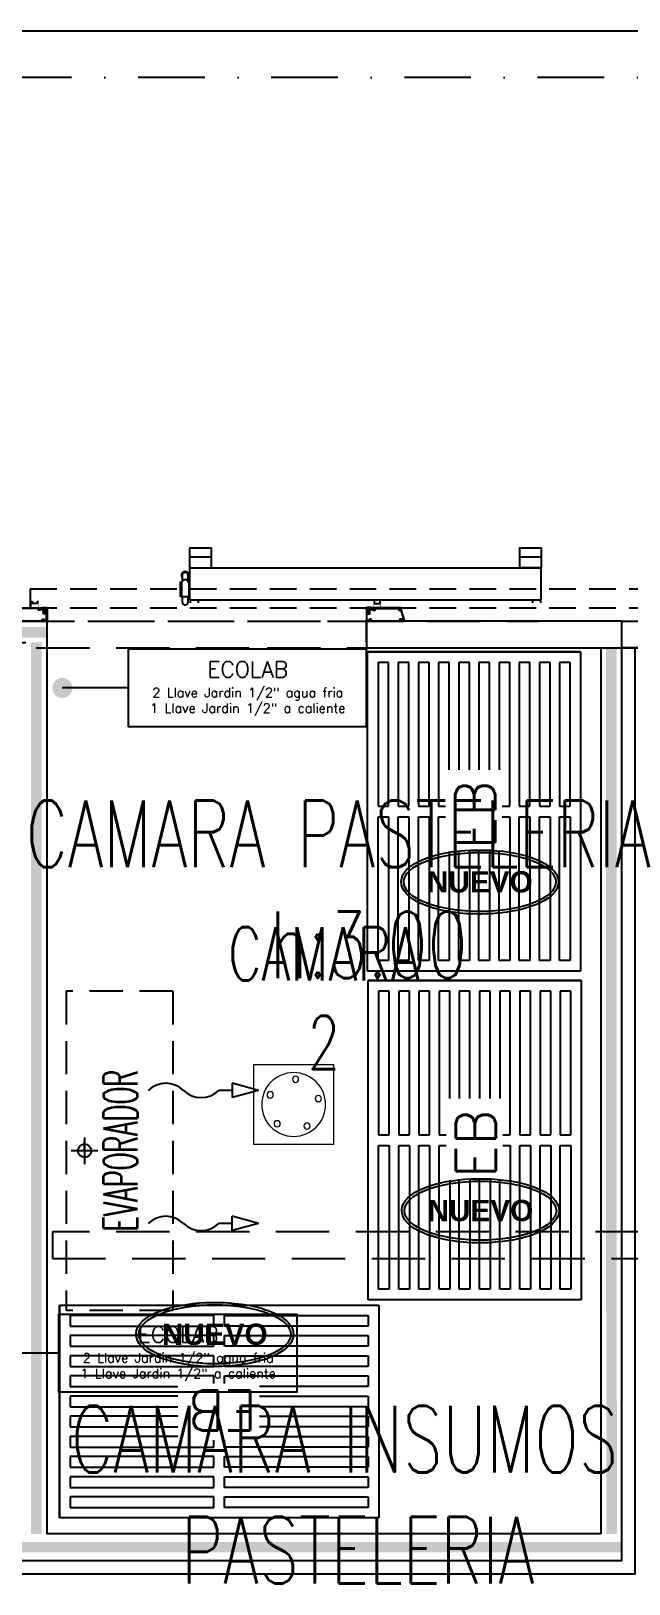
# Model space of a CAD drawing. Header units: millimetres. Extents: x 340 to 1003762, y 22 to 362022.
# Drawn here: x 577351 to 579597, y 285396 to 291232 of the extents above; entities that cross this region are included whole.
import ezdxf
from ezdxf.enums import TextEntityAlignment as Align

# ---------------------------------------------------------------- set-up
doc = ezdxf.new("R2010")
doc.units = ezdxf.units.MM
for name, pattern in [('LSBB_P_002 - PLANTA 1° NIVEL SALA DE VENTAS$0$000_ALTILLO PROPUESTA$0$HIDDEN', [0.375, 0.25, -0.125]), ('LSBB_P_002 - PLANTA 1° NIVEL SALA DE VENTAS$0$CONTINUOS', [0]), ('LSBB_P_002 - PLANTA 1° NIVEL SALA DE VENTAS$0$DASHDOT2', [0.5, 0.25, -0.125, 0, -0.125]), ('LSBB_P_002 - PLANTA 1° NIVEL SALA DE VENTAS$0$DASHED', [0.75, 0.5, -0.25]), ('LSBB_P_002 - PLANTA 1° NIVEL SALA DE VENTAS$0$HIDDEN', [0.375, 0.25, -0.125]), ('LSBB_P_002 - PLANTA 1° NIVEL SALA DE VENTAS$0$HIDDEN2', [0.1875, 0.125, -0.0625])]:
    doc.linetypes.add(name, pattern=pattern)
for name, color, linetype in [('A-DEMOLICION SV', 40, 'Continuous'), ('LSBB_P_002 - PLANTA 1° NIVEL SALA DE VENTAS$0$A- TABIQUE TIPO SHAFT', 3, 'Continuous'), ('LSBB_P_002 - PLANTA 1° NIVEL SALA DE VENTAS$0$A-ACTIVOS NUEVOS', 20, 'Continuous'), ('LSBB_P_002 - PLANTA 1° NIVEL SALA DE VENTAS$0$A-DEMOLICIONES', 30, 'LSBB_P_002 - PLANTA 1° NIVEL SALA DE VENTAS$0$DASHED'), ('LSBB_P_002 - PLANTA 1° NIVEL SALA DE VENTAS$0$A-Equipamiento acero inox', 8, 'Continuous'), ('LSBB_P_002 - PLANTA 1° NIVEL SALA DE VENTAS$0$A-EVAPORADOR', 8, 'Continuous'), ('LSBB_P_002 - PLANTA 1° NIVEL SALA DE VENTAS$0$A-MOBILIARIO', 8, 'Continuous'), ('LSBB_P_002 - PLANTA 1° NIVEL SALA DE VENTAS$0$A-PANEL CAMARA NUEVO', 10, 'LSBB_P_002 - PLANTA 1° NIVEL SALA DE VENTAS$0$CONTINUOS'), ('LSBB_P_002 - PLANTA 1° NIVEL SALA DE VENTAS$0$A-PILETAS NUEVAS', 8, 'Continuous'), ('LSBB_P_002 - PLANTA 1° NIVEL SALA DE VENTAS$0$A-PUERTAS NUEVAS', 10, 'Continuous'), ('LSBB_P_002 - PLANTA 1° NIVEL SALA DE VENTAS$0$A-SE CONSTRUYE RELLENO', 10, 'LSBB_P_002 - PLANTA 1° NIVEL SALA DE VENTAS$0$CONTINUOS'), ('LSBB_P_002 - PLANTA 1° NIVEL SALA DE VENTAS$0$A-Textos', 2, 'Continuous'), ('LSBB_P_002 - PLANTA 1° NIVEL SALA DE VENTAS$0$EJES', 8, 'LSBB_P_002 - PLANTA 1° NIVEL SALA DE VENTAS$0$DASHDOT2'), ('LSBB_P_002 - PLANTA 1° NIVEL SALA DE VENTAS$0$LLAVES ECOLAB', 90, 'Continuous'), ('LSBB_P_002 - PLANTA 1° NIVEL SALA DE VENTAS$0$MUROS', 5, 'Continuous'), ('LSBB_P_002 - PLANTA 1° NIVEL SALA DE VENTAS$0$TABIQUE', 3, 'Continuous')]:
    doc.layers.add(name, color=color, linetype=linetype)
doc.styles.add('LSBB_P_002 - PLANTA 1° NIVEL SALA DE VENTAS$0$ARIAL', font='')
doc.styles.add('LSBB_P_002 - PLANTA 1° NIVEL SALA DE VENTAS$0$ROMANS', font='romans')
doc.styles.add('LSBB_P_002 - PLANTA 1° NIVEL SALA DE VENTAS$0$ROMANS20', font='ROMANS8.SHX', dxfattribs={"width": 0.9, "height": 2})
doc.styles.get('LSBB_P_002 - PLANTA 1° NIVEL SALA DE VENTAS$0$ARIAL').set_extended_font_data('Arial', bold=True)

# ---------------------------------------------------------------- blocks, each defined once
blk = doc.blocks.new('LSBB_P_002 - PLANTA 1° NIVEL SALA DE VENTAS$0$LLAVE ECOLAB')
at = {"layer": 'LSBB_P_002 - PLANTA 1° NIVEL SALA DE VENTAS$0$LLAVES ECOLAB', "color": 8}
blk.add_lwpolyline([(-1.5014, 0.5435), (-1.5014, 1.4369), (-1.2086, 1.4369), (-1.2086, 0.5435)], close=True, dxfattribs=at)
for points in [[(-1.355, 0.5435), (-1.355, 0.2948)], [(-1.355, 0.5107), (-1.355, 0.2948)]]:
    blk.add_lwpolyline(points, dxfattribs=at)
at = {"layer": 'LSBB_P_002 - PLANTA 1° NIVEL SALA DE VENTAS$0$LLAVES ECOLAB', "color": 8, "const_width": 0.035}
blk.add_lwpolyline([(-1.375, 0.2948, 1), (-1.335, 0.2948, 1)], format="xyb", close=True, dxfattribs=at)
blk.add_lwpolyline([(-1.375, 0.2948, 1), (-1.335, 0.2948, 1)], format="xyb", close=True, dxfattribs=at)
at = {"layer": 'LSBB_P_002 - PLANTA 1° NIVEL SALA DE VENTAS$0$A-MOBILIARIO', "ltscale": 0.25, "insert": (-1.3522, 0.9916), "char_height": 0.06, "width": 1.146377, "attachment_point": 5, "rotation": 90, "style": 'LSBB_P_002 - PLANTA 1° NIVEL SALA DE VENTAS$0$ROMANS'}
blk.add_mtext('\\A1;ECOLAB\\P{\\H0.58333x;2 Llave Jardin 1/2" agua fria\\P1 Llave Jardin 1/2" a caliente}', dxfattribs=at)
blk = doc.blocks.new('LSBB_P_002 - PLANTA 1° NIVEL SALA DE VENTAS$0$EB')
for p, q in [((120, 80), (0, 80)), ((0, 80), (0, 0)), ((58, 76.11), (4, 76.11)), ((4, 76.11), (4, 72.11)), ((58, 72.11), (58, 76.11)), ((62, 72.11), (62, 76.11)), ((62, 76.11), (116, 76.11)), ((116, 76.11), (116, 72.11)), ((120, 80), (120, 0)), ((120, 0), (120, 80)), ((4, 72.11), (58, 72.11)), ((116, 72.11), (62, 72.11)), ((58, 68.53), (4, 68.53)), ((4, 68.53), (4, 64.53)), ((4, 64.53), (58, 64.53)), ((58, 64.53), (58, 68.53)), ((62, 64.53), (62, 68.53)), ((62, 68.53), (116, 68.53)), ((116, 64.53), (62, 64.53)), ((116, 68.53), (116, 64.53)), ((58, 60.95), (4, 60.95)), ((4, 60.95), (4, 56.95)), ((58, 56.95), (58, 60.95)), ((62, 56.95), (62, 60.95)), ((62, 60.95), (116, 60.95)), ((116, 60.95), (116, 56.95)), ((4, 56.95), (58, 56.95)), ((58, 53.37), (4, 53.37)), ((4, 53.37), (4, 49.37)), ((58, 50.49), (58, 53.37)), ((116, 56.95), (62, 56.95)), ((62, 50.49), (62, 53.37)), ((62, 53.37), (116, 53.37)), ((116, 53.37), (116, 49.37)), ((4, 49.37), (44.92, 49.37)), ((116, 49.37), (75.57, 49.37)), ((44.92, 45.79), (4, 45.79)), ((4, 45.79), (4, 41.79)), ((4, 41.79), (44.92, 41.79)), ((75.57, 45.79), (116, 45.79)), ((116, 41.79), (75.57, 41.79)), ((116, 45.79), (116, 41.79)), ((44.92, 38.21), (4, 38.21)), ((4, 38.21), (4, 34.21)), ((75.57, 38.21), (116, 38.21)), ((116, 38.21), (116, 34.21)), ((4, 34.21), (44.92, 34.21)), ((44.92, 30.63), (4, 30.63)), ((4, 30.63), (4, 26.63)), ((58, 26.63), (58, 29.29)), ((62, 26.63), (62, 29.29)), ((116, 34.21), (75.57, 34.21)), ((75.57, 30.63), (116, 30.63)), ((116, 30.63), (116, 26.63)), ((4, 26.63), (58, 26.63)), ((116, 26.63), (62, 26.63)), ((58, 23.05), (4, 23.05)), ((4, 23.05), (4, 19.05)), ((4, 19.05), (58, 19.05)), ((58, 19.05), (58, 23.05)), ((62, 19.05), (62, 23.05)), ((62, 23.05), (116, 23.05)), ((116, 19.05), (62, 19.05)), ((116, 23.05), (116, 19.05)), ((58, 15.47), (4, 15.47)), ((4, 15.47), (4, 11.47)), ((58, 11.47), (58, 15.47)), ((62, 11.47), (62, 15.47)), ((62, 15.47), (116, 15.47)), ((116, 15.47), (116, 11.47)), ((4, 11.47), (58, 11.47)), ((58, 7.89), (4, 7.89)), ((4, 7.89), (4, 3.89)), ((58, 3.89), (58, 7.89)), ((116, 11.47), (62, 11.47)), ((62, 3.89), (62, 7.89)), ((62, 7.89), (116, 7.89)), ((116, 7.89), (116, 3.89)), ((0, 0), (120, 0)), ((4, 3.89), (58, 3.89)), ((116, 3.89), (62, 3.89))]:
    blk.add_line(p, q)
at = {"style": 'LSBB_P_002 - PLANTA 1° NIVEL SALA DE VENTAS$0$ROMANS', "text_generation_flag": 4}
blk.add_text('EB ', height=15, dxfattribs=at).set_placement((45.76, 47.87))
blk = doc.blocks.new('LSBB_P_002 - PLANTA 1° NIVEL SALA DE VENTAS$0$EVC5-302-22')
at = {"linetype": 'LSBB_P_002 - PLANTA 1° NIVEL SALA DE VENTAS$0$HIDDEN', "ltscale": 0.5}
for p, q in [((2.3, -0.1), (1.1, -0.1)), ((1.1, -0.5), (1.1, -0.1)), ((2.3, -0.5), (2.3, -0.1)), ((2.3, -0.5), (1.1, -0.5))]:
    blk.add_line(p, q, dxfattribs=at)
for p, q in [((1.75, -0.1688), (1.65, -0.1688)), ((1.7, -0.2188), (1.7, -0.1188)), ((1.7, -0.1688), (1.74, -0.1688)), ((1.4269, -0.7226), (1.4269, -0.6726)), ((1.9269, -0.7226), (1.9269, -0.6726)), ((1.4001, -0.7226), (1.4537, -0.7226)), ((1.4269, -0.8226), (1.4001, -0.7226)), ((1.4269, -0.8226), (1.4537, -0.7226)), ((1.9537, -0.7226), (1.9001, -0.7226)), ((1.9269, -0.8226), (1.9001, -0.7226)), ((1.9269, -0.8226), (1.9537, -0.7226))]:
    blk.add_line(p, q)
blk.add_circle((1.7, -0.1688), 0.025)
for centre, start, end in [((1.3584, -0.4738), 315.9581, 44.0419), ((1.8584, -0.4738), 315.9581, 44.0419), ((1.4954, -0.6063), 135.9581, 224.0419), ((1.9954, -0.6063), 135.9581, 224.0419)]:
    blk.add_arc(centre, 0.0953, start, end)
at = {"style": 'LSBB_P_002 - PLANTA 1° NIVEL SALA DE VENTAS$0$ROMANS20', "width": 0.55}
blk.add_text('EVAPORADOR', height=0.128, dxfattribs=at).set_placement((1.7009, -0.3034), align=Align.MIDDLE)
blk = doc.blocks.new('LSBB_P_002 - PLANTA 1° NIVEL SALA DE VENTAS$0$A$C69995B83')
at = {"linetype": 'Continuous', "lineweight": 20}
for p, q in [((0, 0), (-0.3, 0)), ((-0.3, 0), (-0.3, -0.3)), ((0, -0.3), (0, 0)), ((-0.3, -0.3), (0, -0.3))]:
    blk.add_line(p, q, dxfattribs=at)
at = {"linetype": 'Continuous', "lineweight": 20, "const_width": 0.00333}
blk.add_lwpolyline([(-0.3, -0.3), (-0.3, 0), (0, 0), (0, -0.3)], close=True, dxfattribs=at)
at = {"linetype": 'Continuous', "lineweight": 20}
for centre, radius in [((-0.15, -0.15), 0.1199), ((-0.1863, -0.062), 0.0117), ((-0.0775, -0.0883), 0.0117), ((-0.2449, -0.1573), 0.0117), ((-0.2449, -0.1573), 0.0117), ((-0.1724, -0.2425), 0.0117), ((-0.0689, -0.1999), 0.0117)]:
    blk.add_circle(centre, radius, dxfattribs=at)
blk = doc.blocks.new('LSBB_P_002 - PLANTA 1° NIVEL SALA DE VENTAS$0$PN120')
at = {"color": 0, "linetype": 'ByBlock'}
for p, q in [((801.5368, 304.3847), (801.4568, 304.3847)), ((802.7765, 304.3847), (802.6965, 304.3847)), ((801.4568, 304.2247), (801.4568, 304.3047)), ((802.7765, 304.3447), (802.6965, 304.3447)), ((802.7765, 304.2247), (802.7765, 304.3447)), ((800.8637, 304.2202), (800.8637, 304.2108)), ((800.8841, 304.2108), (800.8637, 304.2108)), ((800.8841, 304.2202), (800.8841, 304.2108)), ((801.4591, 304.2132), (801.4591, 304.2247)), ((801.4591, 304.2247), (801.4891, 304.2247)), ((801.4891, 304.2132), (801.4891, 304.2247)), ((802.1492, 304.2202), (802.1492, 304.2108)), ((802.1492, 304.2108), (802.1696, 304.2108)), ((802.1696, 304.2202), (802.1696, 304.2108)), ((802.7443, 304.2132), (802.7443, 304.2247)), ((802.7743, 304.2132), (802.7743, 304.2247))]:
    blk.add_line(p, q, dxfattribs=at)
at = {"color": 0, "linetype": 'ByBlock', "extrusion": (-1, -4e-16, 0)}
for p, q in [((801.4278, 304.3167), (801.4278, 304.2967)), ((801.4278, 304.2954), (801.4278, 304.2967)), ((801.4498, 304.2967), (801.4498, 304.3167)), ((801.4498, 304.2954), (801.4498, 304.2967)), ((801.4218, 304.2927), (801.4262, 304.2927)), ((801.4218, 304.2367), (801.4218, 304.2927)), ((801.4268, 304.2367), (801.4218, 304.2367)), ((801.4248, 304.2867), (801.4248, 304.2387)), ((801.4508, 304.2367), (801.4268, 304.2367)), ((801.4278, 304.2367), (801.4278, 304.2167)), ((801.4498, 304.2167), (801.4498, 304.2367)), ((801.4568, 304.2367), (801.4508, 304.2367)), ((801.4515, 304.2927), (801.4568, 304.2927)), ((801.4528, 304.2867), (801.4528, 304.2387))]:
    blk.add_line(p, q, dxfattribs=at)
for p, q in [((801.4568, 304.3447), (802.7765, 304.3447)), ((801.4568, 304.2247), (802.7765, 304.2247))]:
    blk.add_line(p, q)
at = {"color": 8, "linetype": 'LSBB_P_002 - PLANTA 1° NIVEL SALA DE VENTAS$0$HIDDEN2', "ltscale": 0.8}
for p, q in [((800.8568, 304.2664), (803.4198, 304.2664)), ((800.8568, 304.2664), (800.8568, 304.1948)), ((803.4198, 304.2664), (803.4198, 304.1948)), ((800.8568, 304.1948), (803.4198, 304.1948)), ((800.9231, 304.1447), (802.1198, 304.1447))]:
    blk.add_line(p, q, dxfattribs=at)
at = {"color": 0, "linetype": 'ByBlock', "ltscale": 5}
for p, q in [((800.9198, 304.0647), (800.9198, 304.1447)), ((802.1198, 304.0647), (802.1198, 304.1447))]:
    blk.add_line(p, q, dxfattribs=at)
at = {"color": 0, "linetype": 'ByBlock'}
for points in [[(801.4568, 304.3447), (801.4568, 304.4197), (801.5368, 304.4197), (801.5368, 304.3447)], [(802.6965, 304.3447), (802.6965, 304.4197), (802.7765, 304.4197), (802.7765, 304.3447)], [(801.4568, 304.3047), (801.4568, 304.3447)]]:
    blk.add_lwpolyline(points, dxfattribs=at)
for points in [[(800.7906, 304.1873), (800.7981, 304.1873, -0.343826), (800.7985, 304.1869), (800.7985, 304.1862, -0.414214), (800.7981, 304.1858), (800.7904, 304.1858, 0.336332), (800.7902, 304.1856), (800.7795, 304.1474, 0.496634), (800.7799, 304.1467), (800.7877, 304.1467, 0.414214), (800.7882, 304.1472), (800.7882, 304.1512, -0.414214), (800.7897, 304.1528), (800.7936, 304.1528, -0.414214), (800.7942, 304.1522), (800.7942, 304.1519, -0.414214), (800.7936, 304.1512), (800.7902, 304.1512, 0.414214), (800.7897, 304.1507), (800.7897, 304.1472, 0.414214), (800.7902, 304.1467), (800.7961, 304.1467, -0.414214), (800.7967, 304.1461), (800.7967, 304.1453, -0.414214), (800.7961, 304.1447), (800.7787, 304.1447, -0.496634), (800.7773, 304.1467), (800.7904, 304.1937, -0.336332), (800.7919, 304.1948), (800.9023, 304.1948, -0.414214), (800.9038, 304.1933), (800.9038, 304.1893, 0.414214), (800.9043, 304.1888), (800.9073, 304.1888, -0.414214), (800.9088, 304.1873), (800.9088, 304.1743, 0.414214), (800.9093, 304.1738), (800.9153, 304.1738, 0.674073), (800.9158, 304.1743), (800.9158, 304.1873, -0.414214), (800.9173, 304.1888), (800.9183, 304.1888, -0.414214), (800.9198, 304.1873), (800.9198, 304.1462, -0.414214), (800.9183, 304.1447), (800.9004, 304.1447, -0.414214), (800.8998, 304.1453), (800.8998, 304.1461, -0.414214), (800.9004, 304.1467), (800.9063, 304.1467, 0.414214), (800.9068, 304.1472), (800.9068, 304.1507, 0.414214), (800.9063, 304.1512), (800.9029, 304.1512, -0.414214), (800.9023, 304.1519), (800.9023, 304.1522, -0.414214), (800.9029, 304.1528), (800.9068, 304.1528, -0.414214), (800.9083, 304.1512), (800.9083, 304.1472, 0.414214), (800.9088, 304.1467), (800.9173, 304.1467, 0.414214), (800.9178, 304.1472), (800.9178, 304.1713, 0.414214), (800.9173, 304.1718), (800.9083, 304.1718, -0.414214), (800.9068, 304.1733), (800.9068, 304.1863, 0.414214), (800.9063, 304.1868), (800.9033, 304.1868, -0.414214), (800.9018, 304.1883), (800.9018, 304.1923, 0.414214), (800.9013, 304.1928), (800.8968, 304.1928, 0.414214), (800.8963, 304.1923), (800.8963, 304.1873, -0.414214), (800.8948, 304.1858), (800.8879, 304.1858, -0.414214), (800.8873, 304.1864), (800.8873, 304.1872, -0.414214), (800.8879, 304.1878), (800.8938, 304.1878, 0.414214), (800.8943, 304.1883), (800.8943, 304.1923, 0.414214), (800.8938, 304.1928), (800.7925, 304.1928, 0.336332), (800.7921, 304.1924), (800.7906, 304.1873)], [(802.2489, 304.1873), (802.2414, 304.1873, 0.343826), (802.241, 304.1869), (802.241, 304.1862, 0.414214), (802.2414, 304.1858), (802.2492, 304.1858, -0.336332), (802.2494, 304.1856), (802.2601, 304.1474, -0.496634), (802.2596, 304.1467), (802.2518, 304.1467, -0.414214), (802.2513, 304.1472), (802.2513, 304.1512, 0.414214), (802.2498, 304.1528), (802.2459, 304.1528, 0.414214), (802.2453, 304.1522), (802.2453, 304.1519, 0.414214), (802.2459, 304.1512), (802.2493, 304.1512, -0.414214), (802.2498, 304.1507), (802.2498, 304.1472, -0.414214), (802.2493, 304.1467), (802.2434, 304.1467, 0.414214), (802.2428, 304.1461), (802.2428, 304.1453, 0.414214), (802.2434, 304.1447), (802.2608, 304.1447, 0.496634), (802.2623, 304.1467), (802.2491, 304.1937, 0.336332), (802.2477, 304.1948), (802.1373, 304.1948, 0.414214), (802.1358, 304.1933), (802.1358, 304.1893, -0.414214), (802.1353, 304.1888), (802.1323, 304.1888, 0.414214), (802.1308, 304.1873), (802.1308, 304.1743, -0.414214), (802.1303, 304.1738), (802.1243, 304.1738, -0.674073), (802.1238, 304.1743), (802.1238, 304.1873, 0.414214), (802.1223, 304.1888), (802.1213, 304.1888, 0.414214), (802.1198, 304.1873), (802.1198, 304.1462, 0.414214), (802.1213, 304.1447), (802.1392, 304.1447, 0.414214), (802.1398, 304.1453), (802.1398, 304.1461, 0.414214), (802.1392, 304.1467), (802.1333, 304.1467, -0.414214), (802.1328, 304.1472), (802.1328, 304.1507, -0.414214), (802.1333, 304.1512), (802.1367, 304.1512, 0.414214), (802.1373, 304.1519), (802.1373, 304.1522, 0.414214), (802.1367, 304.1528), (802.1328, 304.1528, 0.414214), (802.1313, 304.1512), (802.1313, 304.1472, -0.414214), (802.1308, 304.1467), (802.1223, 304.1467, -0.414214), (802.1218, 304.1472), (802.1218, 304.1713, -0.414214), (802.1223, 304.1718), (802.1313, 304.1718, 0.414214), (802.1328, 304.1733), (802.1328, 304.1863, -0.414214), (802.1333, 304.1868), (802.1363, 304.1868, 0.414214), (802.1378, 304.1883), (802.1378, 304.1923, -0.414214), (802.1383, 304.1928), (802.1428, 304.1928, -0.414214), (802.1433, 304.1923), (802.1433, 304.1873, 0.414214), (802.1448, 304.1858), (802.1517, 304.1858, 0.414214), (802.1523, 304.1864), (802.1523, 304.1872, 0.414214), (802.1517, 304.1878), (802.1458, 304.1878, -0.414214), (802.1453, 304.1883), (802.1453, 304.1923, -0.414214), (802.1458, 304.1928), (802.247, 304.1928, -0.336332), (802.2475, 304.1924), (802.2489, 304.1873)]]:
    blk.add_lwpolyline(points, format="xyb", dxfattribs=at)
at = {"color": 0, "linetype": 'ByBlock', "const_width": 0.0017}
for points in [[(800.8584, 304.2213), (800.8642, 304.2213)], [(800.8613, 304.2213), (800.8613, 304.1936)], [(800.8896, 304.2213), (800.8838, 304.2213)], [(800.8867, 304.2213), (800.8867, 304.1936)], [(802.1438, 304.2213), (802.1495, 304.2213)], [(802.1466, 304.2213), (802.1466, 304.1936)], [(802.1749, 304.2213), (802.1692, 304.2213)], [(802.1721, 304.2213), (802.1721, 304.1936)]]:
    blk.add_lwpolyline(points, dxfattribs=at)
at = {"color": 0, "linetype": 'ByBlock'}
for points in [[(800.9032, 304.1951), (800.9032, 304.1951, -0.346184), (800.9042, 304.1959), (800.9172, 304.1959, -0.414214), (800.9202, 304.1929), (800.9202, 304.1889, 0.093021), (800.9185, 304.1892), (800.917, 304.1892, 0.315183), (800.9147, 304.1869), (800.9147, 304.1869), (800.9154, 304.1869, -0.414214), (800.9157, 304.1866), (800.9157, 304.1839, -0.414214), (800.9137, 304.1819), (800.9102, 304.1819, -0.414214), (800.9087, 304.1834), (800.9087, 304.1862, -0.414214), (800.9094, 304.1869), (800.9097, 304.1869, 0.414214), (800.9102, 304.1874), (800.9102, 304.1874, 0.414214), (800.9087, 304.1889), (800.9072, 304.1889, -0.414214), (800.9042, 304.1919), (800.9042, 304.1939, 0.31619)], [(800.9123, 304.1839), (800.9127, 304.1839, 0.414214), (800.913, 304.1842), (800.913, 304.1886, 0.414214), (800.9127, 304.1889), (800.9123, 304.1889, 0.414214), (800.912, 304.1886), (800.912, 304.1842, 0.414214)], [(802.1363, 304.1951), (802.1363, 304.1951, 0.346184), (802.1353, 304.1959), (802.1223, 304.1959, 0.414214), (802.1193, 304.1929), (802.1193, 304.1889, -0.093021), (802.121, 304.1892), (802.1225, 304.1892, -0.315183), (802.1248, 304.1869), (802.1248, 304.1869), (802.1241, 304.1869, 0.414214), (802.1238, 304.1866), (802.1238, 304.1839, 0.414214), (802.1258, 304.1819), (802.1293, 304.1819, 0.414214), (802.1308, 304.1834), (802.1308, 304.1862, 0.414214), (802.1301, 304.1869), (802.1298, 304.1869, -0.414214), (802.1293, 304.1874), (802.1293, 304.1874, -0.414214), (802.1308, 304.1889), (802.1323, 304.1889, 0.414214), (802.1353, 304.1919), (802.1353, 304.1939, -0.31619)], [(802.1272, 304.1839), (802.1268, 304.1839, -0.414214), (802.1265, 304.1842), (802.1265, 304.1886, -0.414214), (802.1268, 304.1889), (802.1272, 304.1889, -0.414214), (802.1275, 304.1886), (802.1275, 304.1842, -0.414214)]]:
    blk.add_lwpolyline(points, format="xyb", close=True, dxfattribs=at)
for centre, radius, start, end in [((801.4388, 304.3167), 0.014, 90, 218.21321), ((801.4388, 304.2867), 0.014, 0, 180), ((801.4388, 304.3167), 0.011, 90, 180), ((801.4388, 304.3167), 0.014, 321.78679, 90), ((801.4388, 304.3167), 0.011, 0, 90), ((801.4268, 304.2387), 0.002, 180, 270), ((801.4508, 304.2387), 0.002, 270, 0), ((801.4388, 304.2167), 0.011, 180, 0)]:
    blk.add_arc(centre, radius, start, end, dxfattribs=at)
blk = doc.blocks.new('LSBB_P_002 - PLANTA 1° NIVEL SALA DE VENTAS$0$DEMOL')
at = {"layer": 'LSBB_P_002 - PLANTA 1° NIVEL SALA DE VENTAS$0$A-DEMOLICIONES', "linetype": 'LSBB_P_002 - PLANTA 1° NIVEL SALA DE VENTAS$0$000_ALTILLO PROPUESTA$0$HIDDEN', "ltscale": 0.8}
for p, q in [((998.4302, 303.123), (1001.4563, 303.123)), ((1001.4563, 303.123), (1002.4779, 303.123)), ((1000.289, 303.023), (1001.4563, 303.023)), ((1001.4563, 303.023), (1003.3895, 303.023)), ((1003.4895, 300.8275, 2), (1000.6495, 300.8275, 2)), ((1000.6495, 300.8275, 2), (1000.6495, 300.7275, 2)), ((1000.6495, 300.7275, 2), (1003.4895, 300.7275, 2))]:
    blk.add_line(p, q, dxfattribs=at)
at = {"layer": 'LSBB_P_002 - PLANTA 1° NIVEL SALA DE VENTAS$0$A-DEMOLICIONES', "linetype": 'LSBB_P_002 - PLANTA 1° NIVEL SALA DE VENTAS$0$000_ALTILLO PROPUESTA$0$HIDDEN', "ltscale": 0.8, "style": 'LSBB_P_002 - PLANTA 1° NIVEL SALA DE VENTAS$0$ROMANS', "width": 0.7}
for s, p in [('CAMARA PASTELERIA', (1000.5497, 302.1983, 0)), ('h:3.00', (1001.4664, 301.7816, 0)), ('CAMARA INSUMOS', (1000.7206, 299.9233, 0)), ('PASTELERIA', (1001.1331, 299.5066, 0))]:
    blk.add_text(s, height=0.25, dxfattribs=at).set_placement(p)
blk = doc.blocks.new('LSBB_P_002 - PLANTA 1° NIVEL SALA DE VENTAS', base_point=(223.5696, 14.2202))
at = {"layer": 'LSBB_P_002 - PLANTA 1° NIVEL SALA DE VENTAS$0$A- TABIQUE TIPO SHAFT'}
blk.add_lwpolyline([(797.5971, 298.5203), (797.6471, 298.5203), (797.6471, 299.5427), (797.6471, 299.5427), (802.7895, 299.5427), (802.8395, 299.5427), (802.8395, 303.023)], dxfattribs=at)
at = {"layer": 'LSBB_P_002 - PLANTA 1° NIVEL SALA DE VENTAS$0$A-ACTIVOS NUEVOS'}
for centre in [(802.2553, 302.1427), (802.2575, 300.9073, 2), (801.2597, 300.4425)]:
    blk.add_ellipse(centre, major_axis=(0.2855, 0), ratio=0.388575, dxfattribs=at)
for points in [[(802.5508, 302.1427), (802.5508, 302.1638), (802.5381, 302.1836), (802.496, 302.2165), (802.4661, 302.2303), (802.3246, 302.2719), (802.166, 302.2699), (802.01, 302.2175), (801.9711, 302.1907), (801.9526, 302.1238), (801.9776, 302.0904), (802.0673, 302.044), (802.1335, 302.0284), (802.3077, 302.0165), (802.4183, 302.0326), (802.5251, 302.0855), (802.5508, 302.1125), (802.5508, 302.1427)], [(802.553, 300.9073, 2), (802.553, 300.9284, 2), (802.5403, 300.9482, 2), (802.4982, 300.9811, 2), (802.4684, 300.9949, 2), (802.3268, 301.0365, 2), (802.1683, 301.0345, 2), (802.0122, 300.9821, 2), (801.9733, 300.9553, 2), (801.9548, 300.8884, 2), (801.9799, 300.855, 2), (802.0696, 300.8086, 2), (802.1357, 300.793, 2), (802.3099, 300.7811, 2), (802.4206, 300.7972, 2), (802.5273, 300.8501, 2), (802.553, 300.8771, 2), (802.553, 300.9073, 2)], [(801.5551, 300.4425), (801.5551, 300.4635), (801.5424, 300.4834), (801.5003, 300.5163), (801.4705, 300.5301), (801.3289, 300.5716), (801.1704, 300.5697), (801.0143, 300.5173), (800.9754, 300.4905), (800.9569, 300.4235), (800.982, 300.3902), (801.0717, 300.3438), (801.1379, 300.3282), (801.312, 300.3162), (801.4227, 300.3323), (801.5294, 300.3853), (801.5551, 300.4122), (801.5551, 300.4425)]]:
    blk.add_open_spline(points, degree=3, knots=[0, 0, 0, 0, 0.461791, 0.461791, 0.923583, 0.923583, 2.283227, 2.283227, 3.034626, 3.034626, 3.786024, 3.786024, 4.537423, 4.537423, 5.618495, 5.618495, 6.283185, 6.283185, 6.283185, 6.283185], dxfattribs=at)
at = {"layer": 'LSBB_P_002 - PLANTA 1° NIVEL SALA DE VENTAS$0$A-PANEL CAMARA NUEVO'}
for points in [[(800.6295, 303.043), (800.6295, 303.123), (798.5972, 303.123), (798.5972, 303.043), (800.5495, 303.043)], [(802.7895, 299.6927), (802.7895, 303.123), (801.8295, 303.123), (801.8295, 303.023), (802.7095, 303.023)], [(802.7095, 303.023), (802.7095, 299.6927)]]:
    blk.add_lwpolyline(points, dxfattribs=at)
at = {"layer": 'LSBB_P_002 - PLANTA 1° NIVEL SALA DE VENTAS$0$A-PANEL CAMARA NUEVO', "elevation": 2}
for points in [[(802.7095, 299.6927), (800.6295, 299.6927), (800.6295, 303.043)], [(797.5972, 299.5927), (802.7895, 299.5927), (802.7895, 299.6927), (802.7895, 299.6927)]]:
    blk.add_lwpolyline(points, dxfattribs=at)
at = {"layer": 'LSBB_P_002 - PLANTA 1° NIVEL SALA DE VENTAS$0$A-SE CONSTRUYE RELLENO', "const_width": 0.04}
for points in [[(798.5972, 303.0806), (800.6295, 303.0806)], [(802.7502, 299.6927), (802.7502, 299.6927), (802.7495, 303.023)]]:
    blk.add_lwpolyline(points, dxfattribs=at)
at = {"layer": 'LSBB_P_002 - PLANTA 1° NIVEL SALA DE VENTAS$0$A-SE CONSTRUYE RELLENO', "const_width": 0.04, "elevation": 2}
for points in [[(800.5895, 299.6927), (800.5895, 303.043)], [(802.7895, 299.6427), (797.5267, 299.6427)]]:
    blk.add_lwpolyline(points, dxfattribs=at)
at = {"layer": 'LSBB_P_002 - PLANTA 1° NIVEL SALA DE VENTAS$0$EJES'}
blk.add_line((879.7376, 305.1656), (769.0572, 305.1656), dxfattribs=at)
at = {"layer": 'LSBB_P_002 - PLANTA 1° NIVEL SALA DE VENTAS$0$MUROS'}
blk.add_line((815.2645, 305.3406), (795.7995, 305.3406), dxfattribs=at)
at = {"layer": 'LSBB_P_002 - PLANTA 1° NIVEL SALA DE VENTAS$0$TABIQUE'}
blk.add_line((802.7895, 303.023), (802.7895, 303.123), dxfattribs=at)
blk.add_lwpolyline([(802.7895, 303.123), (807.6027, 303.123), (807.6027, 303.023), (802.7895, 303.023)], dxfattribs=at)
at = {"layer": 'LSBB_P_002 - PLANTA 1° NIVEL SALA DE VENTAS$0$A-DEMOLICIONES'}
blk.add_blockref('LSBB_P_002 - PLANTA 1° NIVEL SALA DE VENTAS$0$DEMOL', (-200, 0), dxfattribs=at)
at = {"layer": 'LSBB_P_002 - PLANTA 1° NIVEL SALA DE VENTAS$0$A-Equipamiento acero inox', "xscale": -0.01, "yscale": 0.01, "zscale": 0.01, "rotation": 270.0000000000001}
for p in [(801.834, 301.8081), (801.8363, 300.5727, 2)]:
    blk.add_blockref('LSBB_P_002 - PLANTA 1° NIVEL SALA DE VENTAS$0$EB', p, dxfattribs=at)
at = {"layer": 'LSBB_P_002 - PLANTA 1° NIVEL SALA DE VENTAS$0$A-Equipamiento acero inox', "xscale": -0.01, "yscale": 0.01, "zscale": 0.01}
blk.add_blockref('LSBB_P_002 - PLANTA 1° NIVEL SALA DE VENTAS$0$EB', (801.8763, 299.7524), dxfattribs=at)
at = {"layer": 'LSBB_P_002 - PLANTA 1° NIVEL SALA DE VENTAS$0$A-EVAPORADOR', "rotation": 90}
blk.add_blockref('LSBB_P_002 - PLANTA 1° NIVEL SALA DE VENTAS$0$EVC5-302-22', (800.6018, 299.4324), dxfattribs=at)
at = {"layer": 'LSBB_P_002 - PLANTA 1° NIVEL SALA DE VENTAS$0$A-PILETAS NUEVAS', "xscale": -1, "rotation": 90}
blk.add_blockref('LSBB_P_002 - PLANTA 1° NIVEL SALA DE VENTAS$0$A$C69995B83', (801.4058, 301.1564), dxfattribs=at)
at = {"layer": 'LSBB_P_002 - PLANTA 1° NIVEL SALA DE VENTAS$0$A-PUERTAS NUEVAS'}
blk.add_blockref('LSBB_P_002 - PLANTA 1° NIVEL SALA DE VENTAS$0$PN120', (-0.2903, -1.0218), dxfattribs=at)
at = {"layer": 'LSBB_P_002 - PLANTA 1° NIVEL SALA DE VENTAS$0$LLAVES ECOLAB', "rotation": 270}
for p in [(800.3921, 301.517), (800.1306, 299.0169)]:
    blk.add_blockref('LSBB_P_002 - PLANTA 1° NIVEL SALA DE VENTAS$0$LLAVE ECOLAB', p, dxfattribs=at)
at = {"layer": 'LSBB_P_002 - PLANTA 1° NIVEL SALA DE VENTAS$0$A-ACTIVOS NUEVOS', "char_height": 0.08, "attachment_point": 5, "style": 'LSBB_P_002 - PLANTA 1° NIVEL SALA DE VENTAS$0$ARIAL'}
for insert in [(802.2553, 302.1427), (802.2575, 300.9073, 2), (801.2597, 300.4425)]:
    blk.add_mtext_dynamic_manual_height_columns('NUEVO', width=0.536552, gutter_width=0.7, heights=[0], dxfattribs=dict(at, insert=insert))
at = {"layer": 'LSBB_P_002 - PLANTA 1° NIVEL SALA DE VENTAS$0$A-Textos', "insert": (801.6696, 301.973), "char_height": 0.2, "width": 3.652653, "attachment_point": 2, "style": 'LSBB_P_002 - PLANTA 1° NIVEL SALA DE VENTAS$0$ROMANS'}
blk.add_mtext('{\\W0.7;CAMARA \\P2}', dxfattribs=at)

msp = doc.modelspace()

# ---------------------------------------------------------------- block references
at = {"layer": 'A-DEMOLICION SV', "xscale": 1000, "yscale": 1000, "zscale": 1000}
msp.add_blockref('LSBB_P_002 - PLANTA 1° NIVEL SALA DE VENTAS', (350.9, 111.5), dxfattribs=at)

doc.saveas('drawing.dxf')
